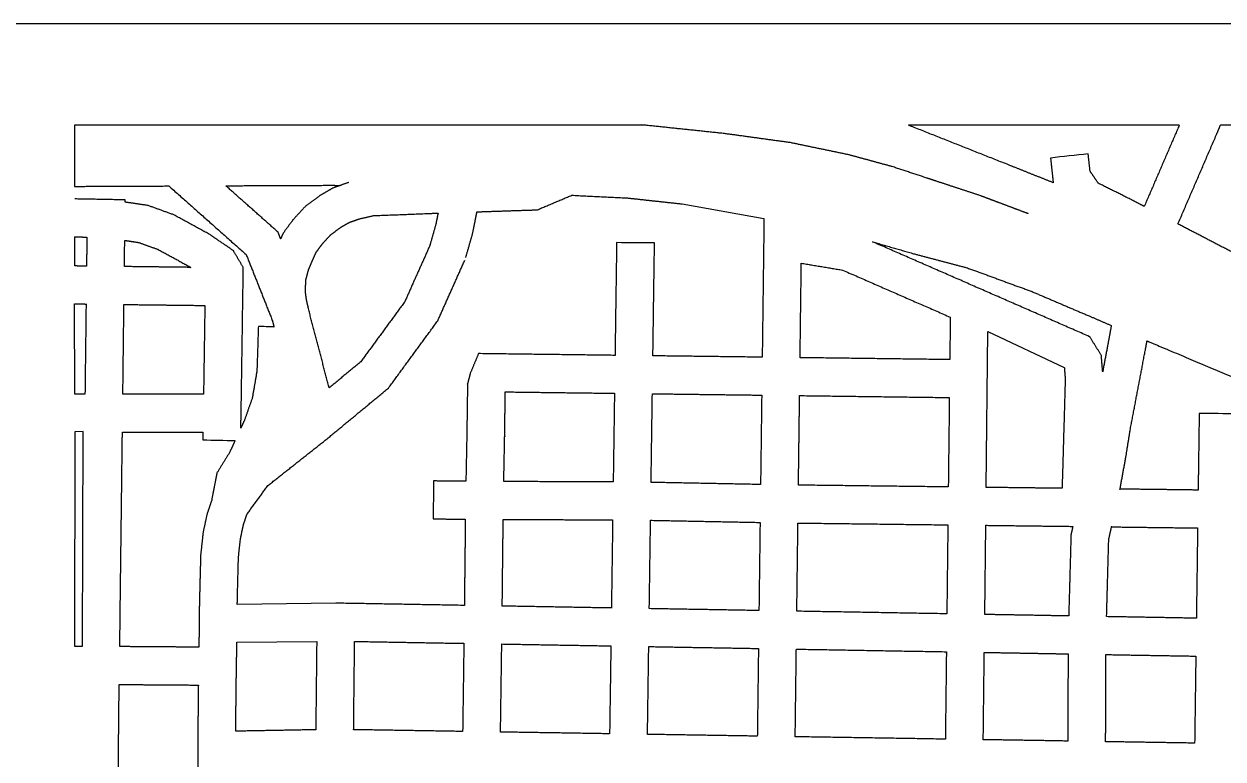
# Model space of a CAD drawing. Header units: millimetres. Extents: x 221 to 753, y -52 to 165.
# Drawn here: x 486.8 to 581.7, y 107 to 165.1 of the extents above; entities that cross this region are included whole.
import ezdxf

# ---------------------------------------------------------------- set-up
doc = ezdxf.new("R2010")
doc.units = ezdxf.units.MM
doc.layers.add('Laser$Cut', color=1, linetype='Continuous', true_color=0xff0000)
doc.layers.add('Laser$Outline', color=3, linetype='Continuous', true_color=0x00ff00)

msp = doc.modelspace()

# ---------------------------------------------------------------- linework, layer by layer
at = {"layer": 'Laser$Cut'}
for points in [[(535.862, 157.131), (490.791, 157.131), (490.791, 152.28)], [(578.257, 157.131), (556.805, 157.131)], [(623.658, 157.131), (581.513, 157.131)], [(490.81, 145.982), (490.824, 148.286)], [(490.811, 135.85), (490.791, 142.982)], [(490.806, 115.888), (491.422, 115.888), (491.482, 132.875), (490.81, 132.86)], [(490.81, 132.86), (490.806, 115.888)]]:
    msp.add_lwpolyline(points, dxfattribs=at)
at = {"layer": 'Laser$Cut', "lineweight": -3}
for points in [[(538.897, 150.892), (545.377, 149.734)], [(562.968, 128.458), (563.111, 140.785)], [(563.111, 140.785), (569.152, 137.941)], [(562.852, 118.403), (562.933, 125.459)], [(511.489, 119.297), (503.682, 119.205)], [(503.647, 116.205), (509.97, 116.277)], [(494.211, 99.755), (494.343, 112.863)]]:
    msp.add_lwpolyline(points, dxfattribs=at)
for points, degree in [([(542.25, 156.459), (538.978, 156.803), (535.707, 157.148)], 2), ([(578.257, 157.131), (576.868, 153.913), (575.48, 150.696)], 2), ([(581.278, 156.561), (581.395, 156.846), (581.513, 157.131)], 2), ([(547.473, 155.74), (544.861, 156.1), (542.25, 156.459)], 2), ([(552.086, 154.781), (549.779, 155.261), (547.473, 155.74)], 2), ([(578.15, 149.312), (579.714, 152.937), (581.278, 156.561)], 2), ([(490.785, 155.28), (490.789, 154.28), (490.793, 153.28), (490.798, 152.28)], 3), ([(490.79, 155.28), (490.787, 155.28), (490.785, 155.28)], 2), ([(490.791, 155.28), (490.791, 155.28), (490.79, 155.28)], 2), ([(553.805, 154.314), (552.945, 154.547), (552.086, 154.781)], 2), ([(571.04, 154.857), (570.047, 154.746), (569.053, 154.635), (568.059, 154.524)], 3), ([(571.195, 153.475), (571.118, 154.166), (571.04, 154.857)], 2), ([(555.524, 153.846), (554.664, 154.08), (553.805, 154.314)], 2), ([(558.282, 152.935), (556.903, 153.391), (555.524, 153.846)], 2), ([(568.059, 154.524), (568.168, 153.548), (568.277, 152.571)], 2), ([(571.843, 152.526), (571.519, 153), (571.195, 153.475)], 2), ([(490.798, 152.28), (494.533, 152.296), (498.268, 152.312)], 2), ([(498.268, 152.312), (501.326, 149.6), (504.383, 146.888)], 2), ([(502.768, 152.331), (507.019, 152.349), (511.27, 152.367)], 2), ([(506.908, 148.658), (504.838, 150.495), (502.768, 152.331)], 2), ([(511.254, 152.15), (510.735, 151.849), (510.217, 151.547)], 2), ([(512.522, 152.599), (511.888, 152.375), (511.254, 152.15)], 2), ([(511.27, 152.367), (511.545, 152.359), (511.821, 152.351)], 2), ([(562.509, 151.545), (561.604, 151.842), (560.7, 152.139)], 2), ([(571.628, 152.621), (571.628, 152.621), (571.628, 152.622)], 2), ([(574.44, 151.237), (573.14, 151.881), (571.841, 152.525)], 2), ([(571.845, 152.523), (571.844, 152.524), (571.843, 152.526)], 2), ([(494.811, 151.211), (492.815, 151.249), (490.82, 151.286)], 2), ([(494.809, 151.032), (494.81, 151.122), (494.811, 151.211)], 2), ([(496.621, 150.765), (495.715, 150.899), (494.809, 151.032)], 2), ([(510.217, 151.547), (509.632, 151.11), (509.048, 150.674)], 2), ([(527.436, 150.426), (528.799, 151.003), (530.162, 151.579)], 2), ([(530.162, 151.579), (532.365, 151.471), (534.568, 151.363)], 2), ([(534.568, 151.363), (536.733, 151.127), (538.897, 150.892)], 2), ([(575.477, 150.697), (574.958, 150.967), (574.44, 151.237)], 2), ([(498.669, 150.024), (497.645, 150.395), (496.621, 150.765)], 2), ([(501.497, 148.475), (500.083, 149.25), (498.669, 150.024)], 2), ([(509.048, 150.674), (508.568, 150.153), (508.089, 149.633)], 2), ([(519.578, 150.167), (519.488, 149.717), (519.397, 149.266)], 2), ([(519.577, 150.163), (519.578, 150.163), (519.578, 150.163)], 2), ([(522.553, 149.745), (522.606, 150.006), (522.658, 150.268)], 2), ([(522.658, 150.266), (525.047, 150.346), (527.436, 150.426)], 2), ([(566.141, 150.177), (565.545, 150.401), (564.949, 150.626)], 2), ([(566.295, 150.119), (566.218, 150.148), (566.141, 150.177)], 2), ([(566.206, 150.166), (566.173, 150.171), (566.141, 150.176)], 2), ([(575.48, 150.696), (575.478, 150.696), (575.477, 150.697)], 2), ([(508.089, 149.633), (507.699, 149.101), (507.309, 148.57)], 2), ([(511.066, 148.437), (511.47, 148.739), (511.874, 149.041)], 2), ([(511.874, 149.041), (512.197, 149.228), (512.52, 149.416)], 2), ([(512.52, 149.416), (512.939, 149.565), (513.359, 149.713)], 2), ([(513.359, 149.713), (513.906, 149.838), (514.452, 149.964)], 2), ([(519.397, 149.266), (519.141, 148.368), (518.885, 147.47)], 2), ([(522.315, 148.558), (522.434, 149.152), (522.553, 149.745)], 2), ([(545.377, 149.734), (545.306, 144.247), (545.236, 138.761)], 2), ([(582.957, 146.805), (580.552, 148.057), (578.146, 149.308)], 2), ([(578.148, 149.307), (578.149, 149.31), (578.15, 149.312)], 2), ([(490.791, 148.286), (491.283, 148.277), (491.775, 148.268)], 2), ([(491.775, 148.268), (491.761, 147.121), (491.747, 145.975)], 2), ([(503.373, 147.19), (502.435, 147.832), (501.497, 148.475)], 2), ([(507.115, 148.138), (507.011, 148.398), (506.908, 148.658)], 2), ([(507.116, 148.135), (507.115, 148.137), (507.115, 148.138)], 2), ([(507.117, 148.138), (507.116, 148.137), (507.116, 148.135)], 2), ([(507.309, 148.57), (507.213, 148.354), (507.117, 148.138)], 2), ([(510.408, 147.723), (510.737, 148.08), (511.066, 148.437)], 2), ([(521.77, 146.647), (522.042, 147.603), (522.315, 148.558)], 2), ([(494.747, 145.935), (494.76, 146.97), (494.772, 148.005)], 2), ([(494.772, 148.005), (495.328, 147.923), (495.884, 147.841)], 2), ([(495.884, 147.841), (496.657, 147.561), (497.431, 147.282)], 2), ([(497.431, 147.282), (498.678, 146.599), (499.925, 145.916)], 2), ([(504.146, 145.877), (503.76, 146.533), (503.373, 147.19)], 2), ([(509.919, 147.056), (510.164, 147.389), (510.408, 147.723)], 2), ([(518.958, 147.67), (517.949, 145.412), (516.94, 143.154)], 2), ([(533.711, 147.826), (533.648, 143.367), (533.584, 138.907)], 2), ([(536.711, 147.807), (535.711, 147.813), (534.711, 147.82), (533.711, 147.826)], 3), ([(536.584, 138.873), (536.648, 143.34), (536.711, 147.807)], 2), ([(553.959, 147.897), (553.962, 147.897), (553.964, 147.896)], 2), ([(553.964, 147.896), (555.595, 147.423), (557.226, 146.951)], 2), ([(571.158, 140.386), (562.562, 144.141), (553.967, 147.896)], 2), ([(504.383, 146.888), (505.419, 144.281), (506.455, 141.674)], 2), ([(509.323, 145.673), (509.438, 145.953), (509.554, 146.233)], 2), ([(509.554, 146.233), (509.737, 146.645), (509.919, 147.056)], 2), ([(519.549, 141.639), (520.623, 144.043), (521.697, 146.447)], 2), ([(548.236, 138.726), (548.284, 142.463), (548.332, 146.2)], 2), ([(548.332, 146.2), (549.965, 145.928), (551.599, 145.656)], 2), ([(557.226, 146.951), (559.36, 146.387), (561.495, 145.824)], 2), ([(491.747, 145.971), (491.279, 145.977), (490.81, 145.982)], 2), ([(491.747, 145.975), (491.747, 145.973), (491.747, 145.971)], 2), ([(494.747, 145.934), (494.747, 145.935), (494.747, 145.935)], 2), ([(499.992, 145.87), (497.369, 145.902), (494.747, 145.934)], 2), ([(499.925, 145.916), (499.957, 145.894), (499.989, 145.872)], 2), ([(499.989, 145.872), (499.991, 145.871), (499.992, 145.87)], 2), ([(509.12, 144.919), (509.221, 145.296), (509.323, 145.673)], 2), ([(551.599, 145.656), (555.861, 143.794), (560.124, 141.932)], 2), ([(561.495, 145.824), (564.049, 144.888), (566.603, 143.952)], 2), ([(509.069, 143.987), (509.094, 144.453), (509.12, 144.919)], 2), ([(509.157, 143.327), (509.113, 143.657), (509.069, 143.987)], 2), ([(490.791, 142.982), (491.251, 142.977), (491.711, 142.971)], 2), ([(491.711, 142.973), (491.667, 139.409), (491.624, 135.844)], 2), ([(494.624, 135.826), (494.667, 139.383), (494.71, 142.939)], 2), ([(494.71, 142.934), (497.913, 142.895), (501.115, 142.856)], 2), ([(501.115, 142.856), (501.062, 139.346), (501.009, 135.836)], 2), ([(509.315, 142.613), (509.236, 142.97), (509.157, 143.327)], 2), ([(510.956, 136.333), (510.133, 139.473), (509.31, 142.612)], 2), ([(516.94, 143.154), (515.198, 140.776), (513.455, 138.398)], 2), ([(506.455, 141.674), (506.522, 141.417), (506.589, 141.16)], 2), ([(515.654, 136.323), (517.602, 138.981), (519.549, 141.639)], 2), ([(560.124, 141.932), (560.105, 140.252), (560.085, 138.572)], 2), ([(505.349, 141.198), (505.292, 139.429), (505.235, 137.66)], 2), ([(506.59, 141.158), (506.176, 141.171), (505.763, 141.185), (505.349, 141.198)], 3), ([(506.589, 141.16), (506.59, 141.159), (506.59, 141.158)], 2), ([(572.869, 141.272), (572.871, 141.271), (572.873, 141.27)], 2), ([(572.081, 138.92), (571.62, 139.653), (571.158, 140.386)], 2), ([(522.776, 139.044), (522.453, 138.27), (522.13, 137.497)], 2), ([(533.584, 138.907), (528.18, 138.976), (522.776, 139.044)], 2), ([(545.236, 138.761), (545.235, 138.761), (545.235, 138.761)], 2), ([(545.236, 138.761), (545.236, 138.761), (545.236, 138.761)], 2), ([(548.235, 138.723), (548.236, 138.724), (548.236, 138.726)], 2), ([(560.085, 138.572), (554.16, 138.647), (548.235, 138.723)], 2), ([(572.189, 137.616), (572.135, 138.268), (572.081, 138.92)], 2), ([(505.235, 137.66), (505.051, 136.596), (504.868, 135.531)], 2), ([(513.455, 138.398), (512.205, 137.366), (510.956, 136.333)], 2), ([(569.152, 137.941), (569.189, 137.495), (569.226, 137.049)], 2), ([(522.13, 137.497), (522.019, 137.08), (521.908, 136.664)], 2), ([(569.226, 137.049), (569.101, 132.717), (568.975, 128.385)], 2), ([(572.189, 137.615), (572.189, 137.616), (572.189, 137.616)], 2), ([(491.624, 135.84), (491.217, 135.845), (490.811, 135.85)], 2), ([(491.624, 135.844), (491.624, 135.842), (491.624, 135.84)], 2), ([(501.009, 135.834), (497.816, 135.829), (494.624, 135.824)], 2), ([(494.624, 135.824), (494.624, 135.825), (494.624, 135.826)], 2), ([(501.009, 135.836), (501.009, 135.835), (501.009, 135.834)], 2), ([(510.714, 132.243), (513.184, 134.283), (515.654, 136.323)], 2), ([(524.866, 133.714), (524.883, 134.865), (524.899, 136.017)], 2), ([(524.899, 136.017), (529.22, 135.962), (533.541, 135.908)], 2), ([(533.541, 135.909), (533.491, 132.401), (533.441, 128.893)], 2), ([(536.441, 128.86), (536.491, 132.365), (536.541, 135.871)], 2), ([(545.197, 135.764), (545.151, 132.226), (545.106, 128.688)], 2), ([(545.197, 135.761), (545.197, 135.761), (545.197, 135.761)], 2), ([(504.868, 135.531), (504.564, 134.667), (504.26, 133.804)], 2), ([(548.197, 135.723), (554.123, 135.647), (560.048, 135.572)], 2), ([(548.197, 135.723), (548.197, 135.723), (548.197, 135.723)], 2), ([(548.197, 135.723), (548.197, 135.723), (548.197, 135.723)], 2), ([(560.05, 135.572), (560.009, 132.034), (559.968, 128.497)], 2), ([(560.048, 135.572), (560.049, 135.572), (560.05, 135.572)], 2), ([(579.83, 134.32), (579.788, 131.286), (579.746, 128.253)], 2), ([(582.83, 134.277), (581.83, 134.292), (580.83, 134.306), (579.83, 134.32)], 3), ([(504.26, 133.804), (504.112, 133.482), (503.963, 133.159)], 2), ([(524.85, 132.53), (524.858, 133.122), (524.866, 133.714)], 2), ([(574.022, 130.83), (574.194, 131.911), (574.366, 132.993)], 2), ([(494.587, 132.824), (497.772, 132.829), (500.957, 132.834)], 2), ([(500.957, 132.836), (500.951, 132.527), (500.945, 132.219)], 2), ([(500.945, 132.219), (501.799, 132.203), (502.654, 132.186), (503.509, 132.169)], 3), ([(503.51, 132.172), (503.293, 131.699), (503.075, 131.226)], 2), ([(503.509, 132.169), (503.509, 132.169), (503.51, 132.169), (503.51, 132.169)], 3), ([(506.102, 128.601), (508.408, 130.422), (510.714, 132.243)], 2), ([(503.075, 131.226), (502.572, 130.414), (502.068, 129.602)], 2), ([(573.562, 128.33), (573.792, 129.58), (574.022, 130.83)], 2), ([(502.068, 129.602), (501.861, 128.517), (501.654, 127.433)], 2), ([(504.457, 126.354), (505.279, 127.477), (506.102, 128.601)], 2), ([(519.219, 128.968), (519.209, 127.968), (519.199, 126.968), (519.189, 125.968)], 3), ([(521.779, 128.942), (520.499, 128.955), (519.219, 128.968)], 2), ([(524.779, 128.922), (524.779, 128.923), (524.779, 128.924)], 2), ([(533.441, 128.891), (529.11, 128.907), (524.779, 128.922)], 2), ([(533.441, 128.893), (533.441, 128.892), (533.441, 128.891)], 2), ([(536.441, 128.857), (536.441, 128.858), (536.441, 128.86)], 2), ([(545.106, 128.687), (540.773, 128.772), (536.441, 128.857)], 2), ([(545.106, 128.688), (545.106, 128.688), (545.106, 128.687)], 2), ([(559.968, 128.495), (554.037, 128.567), (548.106, 128.639)], 2), ([(559.968, 128.497), (559.968, 128.496), (559.968, 128.495)], 2), ([(568.975, 128.385), (565.972, 128.422), (562.968, 128.458)], 2), ([(573.554, 128.286), (573.558, 128.308), (573.562, 128.33)], 2), ([(579.746, 128.248), (576.654, 128.287), (573.562, 128.326)], 2), ([(579.746, 128.253), (579.746, 128.25), (579.746, 128.248)], 2), ([(501.654, 127.433), (501.47, 126.889), (501.286, 126.345)], 2), ([(501.286, 126.345), (501.132, 125.633), (500.977, 124.922)], 2), ([(504.182, 125.544), (504.319, 125.947), (504.455, 126.351)], 2), ([(504.455, 126.351), (504.456, 126.352), (504.457, 126.354)], 2), ([(503.943, 124.439), (504.062, 124.992), (504.182, 125.544)], 2), ([(519.189, 125.968), (520.461, 125.955), (521.733, 125.943)], 2), ([(524.733, 125.922), (529.066, 125.907), (533.398, 125.892)], 2), ([(533.398, 125.896), (533.348, 122.404), (533.299, 118.911)], 2), ([(536.298, 118.869), (536.348, 122.366), (536.398, 125.863)], 2), ([(536.398, 125.857), (540.733, 125.772), (545.067, 125.687)], 2), ([(545.067, 125.691), (545.022, 122.2), (544.978, 118.709)], 2), ([(547.978, 118.66), (548.023, 122.15), (548.067, 125.64)], 2), ([(548.067, 125.64), (554, 125.567), (559.934, 125.495)], 2), ([(559.934, 125.495), (559.893, 121.974), (559.852, 118.454)], 2), ([(562.933, 125.459), (566.38, 125.416), (569.827, 125.374)], 2), ([(569.827, 125.374), (569.754, 125.044), (569.68, 124.713)], 2), ([(572.671, 124.343), (572.781, 124.84), (572.891, 125.336)], 2), ([(500.977, 124.922), (500.879, 124.023), (500.781, 123.124)], 2), ([(503.776, 122.921), (503.859, 123.68), (503.943, 124.439)], 2), ([(569.68, 124.713), (569.591, 121.5), (569.501, 118.288)], 2), ([(579.704, 125.25), (579.655, 121.678), (579.606, 118.106)], 2), ([(572.501, 118.235), (572.586, 121.289), (572.671, 124.343)], 2), ([(500.706, 120.28), (500.691, 119.652), (500.677, 119.025)], 2), ([(521.657, 119.119), (516.573, 119.208), (511.489, 119.297)], 2), ([(533.298, 118.915), (528.978, 118.991), (524.657, 119.066)], 2), ([(533.299, 118.915), (533.299, 118.915), (533.298, 118.915)], 2), ([(544.978, 118.712), (540.638, 118.788), (536.298, 118.863)], 2), ([(536.298, 118.863), (536.298, 118.863), (536.298, 118.863)], 2), ([(544.978, 118.712), (544.978, 118.712), (544.978, 118.712)], 2), ([(559.852, 118.454), (553.915, 118.557), (547.978, 118.66)], 2), ([(562.852, 118.402), (562.852, 118.402), (562.852, 118.403)], 2), ([(569.501, 118.284), (569.501, 118.284), (569.501, 118.283)], 2), ([(572.501, 118.23), (572.501, 118.23), (572.501, 118.231)], 2), ([(572.503, 118.23), (572.502, 118.23), (572.501, 118.23)], 2), ([(579.606, 118.106), (576.054, 118.168), (572.503, 118.23)], 2), ([(500.644, 115.816), (497.512, 115.838), (494.38, 115.861)], 2), ([(494.38, 115.861), (494.38, 115.861), (494.38, 115.861)], 2), ([(500.644, 115.819), (500.644, 115.817), (500.644, 115.816)], 2), ([(500.644, 115.816), (500.644, 115.816), (500.644, 115.816)], 2), ([(503.638, 115.186), (503.643, 115.696), (503.647, 116.205)], 2), ([(509.97, 116.277), (509.932, 112.781), (509.894, 109.285)], 2), ([(512.894, 109.284), (512.932, 112.777), (512.97, 116.27)], 2), ([(512.97, 116.27), (517.293, 116.195), (521.617, 116.119)], 2), ([(512.97, 116.27), (512.97, 116.27), (512.97, 116.27)], 2), ([(521.619, 116.119), (521.571, 112.634), (521.522, 109.149)], 2), ([(521.617, 116.119), (521.618, 116.119), (521.619, 116.119)], 2), ([(524.618, 116.067), (528.937, 115.991), (533.256, 115.916)], 2), ([(533.256, 115.915), (533.206, 112.439), (533.156, 108.962)], 2), ([(533.256, 115.916), (533.256, 115.916), (533.256, 115.915)], 2), ([(533.256, 115.916), (533.256, 115.916), (533.256, 115.916)], 2), ([(536.156, 108.917), (536.206, 112.389), (536.255, 115.861)], 2), ([(536.255, 115.863), (540.597, 115.788), (544.939, 115.712)], 2), ([(536.255, 115.861), (536.255, 115.862), (536.255, 115.863)], 2), ([(503.625, 114.283), (503.628, 114.632), (503.631, 114.98)], 2), ([(503.631, 114.98), (503.635, 115.083), (503.638, 115.186)], 2), ([(544.939, 115.713), (544.894, 112.244), (544.85, 108.774)], 2), ([(547.85, 108.726), (547.894, 112.193), (547.939, 115.66)], 2), ([(547.939, 115.66), (553.878, 115.557), (559.817, 115.454)], 2), ([(562.736, 108.493), (562.776, 111.947), (562.817, 115.402)], 2), ([(569.45, 115.284), (569.451, 115.284), (569.452, 115.284)], 2), ([(569.452, 115.284), (569.452, 115.282), (569.452, 115.28)], 2), ([(572.45, 115.23), (576.007, 115.168), (579.563, 115.107)], 2), ([(579.564, 115.107), (579.517, 111.666), (579.469, 108.226)], 2), ([(579.563, 115.107), (579.564, 115.107), (579.564, 115.107)], 2), ([(503.611, 113.589), (503.618, 113.936), (503.625, 114.283)], 2), ([(494.341, 112.862), (497.47, 112.839), (500.599, 112.816)], 2), ([(509.894, 109.281), (506.728, 109.223), (503.561, 109.165)], 2), ([(503.561, 109.165), (503.561, 109.166), (503.561, 109.168)], 2), ([(509.894, 109.285), (509.894, 109.283), (509.894, 109.281)], 2), ([(521.522, 109.146), (517.208, 109.215), (512.894, 109.284)], 2), ([(569.428, 109.375), (569.426, 108.88), (569.424, 108.385)], 2), ([(500.556, 108.679), (500.551, 108.161), (500.546, 107.642)], 2), ([(521.522, 109.149), (521.522, 109.148), (521.522, 109.146)], 2), ([(524.522, 109.098), (524.522, 109.099), (524.522, 109.099)], 2), ([(533.156, 108.961), (528.839, 109.03), (524.522, 109.098)], 2), ([(533.156, 108.962), (533.156, 108.961), (533.156, 108.961)], 2), ([(536.156, 108.913), (536.156, 108.915), (536.156, 108.917)], 2), ([(544.85, 108.774), (540.503, 108.843), (536.156, 108.913)], 2), ([(559.736, 108.536), (553.793, 108.631), (547.85, 108.726)], 2), ([(559.736, 108.537), (559.736, 108.537), (559.736, 108.536)], 2), ([(562.736, 108.491), (562.736, 108.492), (562.736, 108.493)], 2), ([(569.424, 108.385), (569.424, 108.384), (569.424, 108.384)], 2), ([(579.469, 108.222), (575.946, 108.278), (572.423, 108.334)], 2), ([(579.469, 108.226), (579.469, 108.224), (579.469, 108.222)], 2), ([(500.546, 107.642), (500.558, 102.681), (500.571, 97.719)], 2)]:
    msp.add_open_spline(points, degree=degree, dxfattribs=at)
for points, knots in [([(568.276, 152.572), (566.591, 153.241), (564.906, 153.911), (561.009, 155.459), (557.111, 157.008), (556.958, 157.07), (556.805, 157.131)], [87.370883, 87.370883, 87.370883, 88.644313, 88.644313, 91.590739, 91.590739, 91.785781, 91.785781, 91.785781]), ([(560.7, 152.139), (559.867, 152.413), (559.033, 152.686), (558.658, 152.811), (558.282, 152.935)], [14.588099, 14.588099, 14.588099, 17.712685, 17.712685, 19.106906, 19.106906, 19.106906]), ([(564.949, 150.626), (564.339, 150.855), (563.729, 151.085), (563.119, 151.315), (562.509, 151.545)], [3.98146, 3.98146, 3.98146, 7.58918, 7.58918, 11.1969, 11.1969, 11.1969]), ([(514.452, 149.964), (516.681, 150.052), (518.909, 150.141), (519.243, 150.152), (519.577, 150.163)], [25.018504, 25.018504, 25.018504, 26.943004, 26.943004, 27.093857, 27.093857, 27.093857]), ([(503.963, 133.159), (503.975, 133.735), (503.986, 134.311), (504.062, 139.316), (504.137, 144.322), (504.142, 145.099), (504.146, 145.877)], [1.344279, 1.344279, 1.344279, 2.895572, 2.895572, 8.686717, 8.686717, 11.58229, 11.58229, 11.58229]), ([(566.603, 143.952), (568.945, 142.952), (571.287, 141.951), (572.078, 141.612), (572.869, 141.272)], [-288.353282, -288.353282, -288.353282, -274.591889, -274.591889, -270.397233, -270.397233, -270.397233]), ([(572.873, 141.271), (572.731, 140.499), (572.59, 139.726), (572.39, 138.671), (572.189, 137.615)], [-18.688142, -18.688142, -18.688142, -16.277349, -16.277349, -14.066787, -14.066787, -14.066787]), ([(574.366, 132.993), (574.952, 136.084), (575.539, 139.176), (575.62, 139.616), (575.7, 140.056)], [9.766409, 9.766409, 9.766409, 16.277349, 16.277349, 17.684516, 17.684516, 17.684516]), ([(575.7, 140.056), (576.089, 139.889), (576.479, 139.722), (580.659, 137.966), (584.838, 136.211)], [-262.896911, -262.896911, -262.896911, -260.830496, -260.830496, -257.284005, -257.284005, -257.284005]), ([(545.235, 138.761), (541.306, 138.811), (537.377, 138.861), (536.984, 138.866), (536.592, 138.87), (536.588, 138.87), (536.584, 138.87)], [-87.461175, -87.461175, -87.461175, -81.161956, -81.161956, -79.005642, -79.005642, -78.984025, -78.984025, -78.984025]), ([(521.908, 136.664), (521.908, 136.649), (521.908, 136.634), (521.879, 134.583), (521.849, 132.533), (521.845, 132.295), (521.84, 132.057), (521.81, 130.5), (521.779, 128.942)], [-59.216462, -59.216462, -59.216462, -59.181994, -59.181994, -54.479145, -54.479145, -54.035733, -54.035733, -51.132457, -51.132457, -51.132457]), ([(536.541, 135.871), (536.658, 135.869), (536.775, 135.868), (537.058, 135.865), (537.34, 135.861), (538.551, 135.846), (539.761, 135.83), (542.479, 135.796), (545.197, 135.761)], [76.566111, 76.566111, 76.566111, 77.28059, 77.28059, 79.005642, 79.005642, 81.161956, 81.161956, 86.004085, 86.004085, 86.004085]), ([(548.106, 128.639), (548.117, 129.502), (548.128, 130.364), (548.163, 133.043), (548.197, 135.723)], [-170.122353, -170.122353, -170.122353, -168.45281, -168.45281, -163.264451, -163.264451, -163.264451]), ([(494.38, 115.865), (494.463, 122.674), (494.546, 129.484), (494.567, 131.154), (494.587, 132.824)], [6.037656, 6.037656, 6.037656, 16.78379, 16.78379, 20.911847, 20.911847, 20.911847]), ([(524.779, 128.924), (524.814, 130.703), (524.849, 132.483), (524.849, 132.506), (524.85, 132.53)], [55.576, 55.576, 55.576, 59.181994, 59.181994, 59.216462, 59.216462, 59.216462]), ([(521.733, 125.946), (521.707, 123.584), (521.681, 121.222), (521.669, 120.17), (521.657, 119.119)], [-48.293142, -48.293142, -48.293142, -43.743213, -43.743213, -41.718086, -41.718086, -41.718086]), ([(524.657, 119.066), (524.68, 121.185), (524.704, 123.304), (524.719, 124.613), (524.733, 125.922)], [45.304774, 45.304774, 45.304774, 49.741828, 49.741828, 52.483571, 52.483571, 52.483571]), ([(572.891, 125.334), (572.902, 125.334), (572.914, 125.334), (576.309, 125.291), (579.704, 125.248)], [-18.076045, -18.076045, -18.076045, -18.011009, -18.011009, -11.329465, -11.329465, -11.329465]), ([(500.781, 123.124), (500.762, 122.413), (500.743, 121.702), (500.724, 120.991), (500.706, 120.28)], [-127.209455, -127.209455, -127.209455, -125.635655, -125.635655, -124.061855, -124.061855, -124.061855]), ([(503.682, 119.205), (503.693, 119.706), (503.705, 120.206), (503.741, 121.563), (503.776, 122.921)], [124.360046, 124.360046, 124.360046, 125.635655, 125.635655, 127.209455, 127.209455, 127.209455]), ([(500.677, 119.025), (500.668, 118.321), (500.66, 117.617), (500.652, 116.718), (500.644, 115.819)], [-122.488054, -122.488054, -122.488054, -120.914254, -120.914254, -119.715597, -119.715597, -119.715597]), ([(569.502, 118.283), (568.107, 118.309), (566.711, 118.335), (564.781, 118.368), (562.852, 118.402)], [36.090144, 36.090144, 36.090144, 40.95193, 40.95193, 45.005205, 45.005205, 45.005205]), ([(524.522, 109.099), (524.568, 112.387), (524.614, 115.675), (524.617, 115.871), (524.619, 116.067)], [33.933469, 33.933469, 33.933469, 40.267194, 40.267194, 40.644547, 40.644547, 40.644547]), ([(559.817, 115.455), (559.816, 115.38), (559.815, 115.305), (559.776, 111.921), (559.736, 108.537)], [-115.993357, -115.993357, -115.993357, -115.860863, -115.860863, -109.87267, -109.87267, -109.87267]), ([(562.817, 115.402), (564.738, 115.369), (566.66, 115.335), (568.055, 115.309), (569.45, 115.284)], [-44.988108, -44.988108, -44.988108, -40.95193, -40.95193, -36.089744, -36.089744, -36.089744]), ([(569.452, 115.28), (569.452, 115.233), (569.452, 115.185), (569.452, 115.003), (569.451, 114.82), (569.439, 112.098), (569.428, 109.375)], [-95.24049, -95.24049, -95.24049, -94.904409, -94.904409, -93.614805, -93.614805, -91.342647, -91.342647, -91.342647]), ([(572.423, 108.334), (572.431, 110.13), (572.439, 111.925), (572.445, 113.368), (572.451, 114.81), (572.451, 114.858), (572.451, 114.907), (572.452, 115.069), (572.452, 115.231)], [92.009205, 92.009205, 92.009205, 93.614805, 93.614805, 94.904409, 94.904409, 95.272867, 95.272867, 96.509197, 96.509197, 96.509197]), ([(503.561, 109.168), (503.564, 109.527), (503.568, 109.886), (503.575, 110.563), (503.581, 111.239), (503.59, 111.968), (503.598, 112.696), (503.602, 113.027), (503.606, 113.357), (503.608, 113.473), (503.611, 113.589)], [106.787529, 106.787529, 106.787529, 107.325213, 107.325213, 108.33722, 108.33722, 112.047914, 112.047914, 113.734594, 113.734594, 114.409265, 114.409265, 114.409265]), ([(500.599, 112.816), (500.593, 112.272), (500.587, 111.729), (500.584, 111.5), (500.581, 111.272), (500.569, 109.976), (500.556, 108.679)], [-110.742672, -110.742672, -110.742672, -108.33722, -108.33722, -107.325213, -107.325213, -105.638534, -105.638534, -105.638534]), ([(569.424, 108.384), (567.876, 108.411), (566.328, 108.437), (564.532, 108.464), (562.736, 108.491)], [40.935927, 40.935927, 40.935927, 44.957497, 44.957497, 50.406754, 50.406754, 50.406754])]:
    msp.add_open_spline(points, degree=2, knots=knots, dxfattribs=at)
at = {"layer": 'Laser$Outline'}
msp.add_lwpolyline([(752.791, -52.069), (752.791, 165.131), (220.791, 165.131), (220.791, -52.069)], close=True, dxfattribs=at)

doc.saveas('drawing.dxf')
